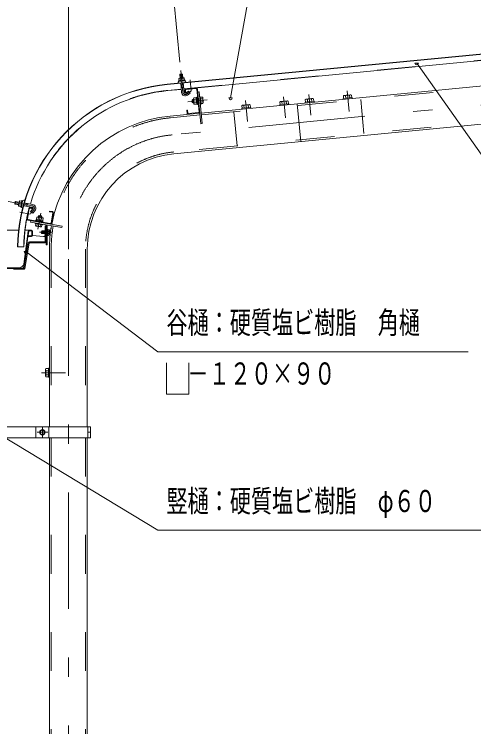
# Model space of a CAD drawing. Units: millimetres, scale not verified. Extents: x -31547 to 31550, y -14700 to 14700.
# Drawn here: x 21507 to 25293, y 5408 to 11276 of the extents above; entities that cross this region are included whole.
import ezdxf
from ezdxf.enums import TextEntityAlignment as Align

# ---------------------------------------------------------------- set-up
doc = ezdxf.new("R2010")
doc.units = ezdxf.units.MM
doc.header["$LTSCALE"] = 80
doc.linetypes.add('USER2', pattern=[10, 4, -6])
doc.linetypes.add('USER3', pattern=[24, 12, -5, 2, -5])
for name, color, linetype, lineweight in [('0-6_2-02BOLD', 7, 'Continuous', 18), ('0-7_2-12HIDDEN', 3, 'USER2', 18), ('0-8_2-22CENTER', 3, 'USER3', 18), ('0-9_2-42THIN', 4, 'Continuous', 18), ('0-A_2-52DIM', 3, 'Continuous', 18)]:
    doc.layers.add(name, color=color, linetype=linetype, lineweight=lineweight)
doc.styles.add('ＭＳ ゴシック', font='')
doc.styles.get('ＭＳ ゴシック').set_extended_font_data('MS Gothic')

msp = doc.modelspace()

# ---------------------------------------------------------------- linework, layer by layer
at = {"layer": '0-6_2-02BOLD'}
for p, q in [((22766.64, 10698.56), (28259.7, 11227.48)), ((28201.69, 11220.14), (22766.82, 10696.82)), ((22904.07, 10659.04), (25408.98, 10900.24)), ((22892.31, 10781.11), (22871.41, 10779.1)), ((22873.67, 10746.56), (22875.4, 10728.71)), ((22898.02, 10730.89), (22896.3, 10748.73)), ((22878.3, 10707.55), (22885.7, 10630.68)), ((22906.61, 10632.69), (22899.21, 10709.56)), ((25561.5, 10703.95), (23046.82, 10461.82)), ((22883.16, 10657.03), (22771.68, 10646.3)), ((22881.92, 10669.97), (22902.82, 10671.99)), ((23004.94, 10663.13), (22922.72, 10655.21)), ((22933.28, 10609.01), (22955.5, 10624.85)), ((23029.03, 10471.35), (23011.05, 10658.09)), ((23030.05, 10636.01), (23018.91, 10634.94)), ((22976.7, 10573.03), (22983.66, 10573.7)), ((22986.17, 10573.07), (23006.38, 10575.02)), ((23006.97, 10568.91), (23014.62, 10562.62)), ((23041.23, 10578.37), (23057.96, 10579.98)), ((23923.73, 10553.29), (23921.68, 10574.53)), ((23955.87, 10577.82), (23957.92, 10556.58)), ((23972.97, 10579.46), (23975.02, 10558.23)), ((24237.31, 10583.48), (24235.26, 10604.72)), ((24269.46, 10608.01), (24271.5, 10586.77)), ((24286.55, 10609.66), (24288.6, 10588.42)), ((24290.98, 10588.65), (24291.65, 10581.68)), ((23008.9, 10548.87), (22988.69, 10546.92)), ((23007.65, 10561.94), (23015.29, 10555.64)), ((23045.34, 10535.68), (23039.77, 10535.15)), ((23060.48, 10553.84), (23043.75, 10552.22)), ((23061.75, 10540.76), (23045.01, 10539.15)), ((23401.14, 10502.97), (23399.09, 10524.21)), ((23433.29, 10527.5), (23435.34, 10506.26)), ((23452.43, 10507.91), (23450.39, 10529.15)), ((23712.64, 10554.4), (23714.69, 10533.17)), ((23748.88, 10536.45), (23746.84, 10557.69)), ((23836.97, 10537.9), (23866.87, 10227.49)), ((23977.4, 10558.46), (23978.07, 10551.49)), ((23035.68, 10460.74), (22791.81, 10437.26)), ((22941.77, 10457.33), (23023.99, 10465.25)), ((23381.65, 10501.09), (23382.32, 10494.12)), ((21517.44, 9732.52), (21547.8, 9727.16)), ((21563.4, 9702.21), (21545.73, 9705.32)), ((21549.69, 9727.7), (21567.34, 9724.59)), ((21653.88, 9685.8), (21583.24, 9698.25)), ((21589.66, 9721.11), (21657.98, 9709.06)), ((21609.82, 9693.57), (21613.91, 9716.84)), ((21614.65, 9591.69), (21628.91, 9672.5)), ((21635.48, 9677.58), (21658.92, 9673.45)), ((21810.42, 9557.17), (21824.77, 9638.52)), ((21830.3, 9637.54), (21815.94, 9556.2)), ((21803.94, 9552.63), (21619.18, 9585.21)), ((21705.9, 9603.34), (21702.38, 9583.34)), ((21708.42, 9582.28), (21714.09, 9574.16)), ((21720.99, 9572.95), (21715.31, 9581.06)), ((21728.24, 9578.78), (21731.77, 9598.78)), ((21742.19, 9576.32), (21740.98, 9569.42)), ((21743.39, 9568.99), (21742.42, 9563.48)), ((21679.93, 9551.75), (21680.9, 9557.27)), ((21696.3, 9548.87), (21693.37, 9532.31)), ((21719.24, 9527.75), (21722.17, 9544.31)), ((21735.1, 9542.02), (21732.18, 9525.47)), ((21206.77, 9497.82), (21542.91, 9497.82)), ((21584.29, 9218.44), (21620.57, 9490.22)), ((21595.77, 9497.82), (21647.84, 9497.82)), ((21625.78, 9489.53), (21621.11, 9454.53)), ((21624.57, 9450.57), (21647.84, 9450.57)), ((21647.84, 9492.57), (21629.25, 9492.57)), ((21651.34, 9489.07), (21651.34, 9454.07)), ((21656.52, 9452.98), (21748.54, 9444.7)), ((21656.59, 9454.07), (21656.59, 9489.07)), ((21762.29, 9490.82), (21734.99, 9490.82)), ((21734.99, 9469.82), (21762.29, 9469.82)), ((21796.22, 9490.42), (21783.99, 9490.42)), ((21783.99, 9470.21), (21796.22, 9470.21)), ((21585.09, 9184.26), (21621.86, 9392.77)), ((21619.47, 9442.28), (21586.86, 9198)), ((21629.78, 9391.37), (21593.02, 9182.87)), ((21647.84, 9445.32), (21622.94, 9445.32)), ((21760.54, 9400.87), (21631.51, 9400.87)), ((21631.51, 9392.82), (21760.54, 9392.82)), ((21586.52, 9358.78), (21534.02, 9358.78)), ((21796.42, 9341.41), (21796.42, 7878.4)), ((22108.27, 7878.4), (22108.27, 9341.41)), ((21166.31, 9182.82), (21583.37, 9182.82)), ((21549.6, 9188.07), (21200.07, 9188.07)), ((21583.37, 9174.77), (21500.84, 9174.77)), ((21768.08, 8340.08), (21789.41, 8340.08)), ((21789.41, 8305.73), (21768.08, 8305.73)), ((21685.81, 7878.4), (21685.81, 7787.41)), ((21790.8, 7878.4), (21790.8, 7787.41)), ((22113.85, 7787.41), (22113.85, 7878.4)), ((22113.85, 7832.91), (22135.2, 7832.91)), ((21796.42, 7787.41), (21796.42, -532.1))]:
    msp.add_line(p, q, dxfattribs=at)
for points in [[(22821.7, 10126.85), (28145.78, 10639.49), (28115.89, 10949.91), (28098.47, 10948.23)], [(22864.08, 10727.63), (22862.36, 10745.47), (22865.23, 10747.51), (22904.42, 10751.29), (22907.61, 10749.83), (22909.34, 10731.98)], [(22895.27, 10750.41), (22892.31, 10781.11), (22890.4, 10782.69), (22872.99, 10781.01), (22871.41, 10779.1), (22874.37, 10748.4)], [(22917.68, 10649.1), (22919.96, 10625.41), (22914.39, 10624.87), (22912.11, 10648.56)], [(22955.5, 10624.85), (22943.3, 10641.94), (22921.09, 10626.11)], [(23016.63, 10658.63), (23044.07, 10373.65), (23055.21, 10374.72), (23030.05, 10636.01)], [(22986.35, 10545.83), (22979.38, 10545.16), (22973.65, 10549.88), (22971.97, 10567.3), (22976.7, 10573.03), (22979.38, 10545.16)], [(23005.13, 10588.1), (22984.91, 10586.15), (22982.89, 10581.71), (22987.11, 10537.81), (22989.95, 10533.85), (23010.17, 10535.79)], [(23017.24, 10535.44), (23010.27, 10534.77), (23005.03, 10589.12), (23012, 10589.79)], [(23017.34, 10592.76), (23011.76, 10592.23), (23017.47, 10533), (23023.04, 10533.53)], [(23045.34, 10535.68), (23039.63, 10594.91), (23034.06, 10594.38)], [(23039.97, 10591.45), (23056.71, 10593.06), (23059.53, 10589.09), (23063.76, 10545.19), (23061.75, 10540.76)], [(23906.62, 10551.64), (23904.58, 10572.88), (23909.73, 10576.55), (23967.22, 10582.09), (23972.97, 10579.46)], [(24290.98, 10588.65), (24217.82, 10581.6), (24218.49, 10574.63)], [(24220.21, 10581.83), (24218.16, 10603.07), (24223.31, 10606.74), (24280.8, 10612.28), (24286.55, 10609.66)], [(23381.65, 10501.09), (23454.82, 10508.14), (23455.48, 10501.17)], [(23450.39, 10529.15), (23444.63, 10531.77), (23387.14, 10526.23), (23382, 10522.56), (23384.04, 10501.32)], [(23769.04, 10531.36), (23768.37, 10538.33), (23695.21, 10531.28), (23695.87, 10524.32)], [(23697.59, 10531.51), (23695.55, 10552.76), (23700.7, 10556.43), (23758.18, 10561.96), (23763.94, 10559.34), (23765.98, 10538.1)], [(23977.4, 10558.46), (23904.24, 10551.41), (23904.91, 10544.44)], [(22930.08, 10461.83), (22927.81, 10485.51), (22933.39, 10486.05), (22935.67, 10462.37)], [(21544.16, 9706.48), (21513.78, 9711.84), (21512.36, 9713.87), (21515.4, 9731.1), (21517.44, 9732.52), (21513.78, 9711.84)], [(21569.32, 9735.79), (21551.66, 9738.9), (21549.4, 9736.21), (21542.56, 9697.43), (21543.76, 9694.13), (21561.42, 9691.01)], [(21658.91, 9673.45), (21659.89, 9678.97), (21636.45, 9683.1)], [(21658.55, 9672.98), (21641, 9652.08), (21659.1, 9636.89), (21676.65, 9657.79)], [(21820.23, 9645.01), (21796.79, 9649.14), (21797.77, 9654.65), (21821.2, 9650.52)], [(21618.21, 9579.69), (21901.48, 9529.75), (21899.54, 9518.71), (21641.27, 9564.25), (21643.22, 9575.28)], [(21743.39, 9568.99), (21684.8, 9579.33), (21683.82, 9573.81)], [(21687.21, 9578.9), (21688.43, 9585.8), (21742.19, 9576.32)], [(21689.44, 9585.62), (21692.96, 9605.63), (21697.54, 9607.29), (21740.98, 9599.63), (21744.71, 9596.5), (21741.18, 9576.5)], [(21733.04, 9601.04), (21734.26, 9607.92), (21706.69, 9612.78), (21705.48, 9605.89)], [(21706.69, 9612.78), (21712.77, 9617.05), (21730, 9614), (21734.26, 9607.92)], [(21679.93, 9551.75), (21738.53, 9541.42), (21739.5, 9546.94)], [(21732.18, 9525.47), (21727.6, 9523.8), (21684.18, 9531.46), (21680.44, 9534.59), (21683.37, 9551.15)], [(21770.34, 9532.82), (21762.29, 9532.82), (21762.29, 9402.62)], [(21770.34, 9541.49), (21770.34, 9375.32), (21778.39, 9375.32), (21778.39, 9540.08)], [(21778.39, 9458.44), (21783.99, 9458.44), (21783.99, 9502.19), (21778.39, 9502.19)], [(21783.99, 9500.53), (21796.22, 9500.53), (21797.99, 9497.47), (21797.99, 9463.17), (21796.22, 9460.11), (21783.99, 9460.11)], [(21789.41, 8357.26), (21768.08, 8357.26), (21764.91, 8351.78), (21764.91, 8294.03), (21768.08, 8288.55), (21789.41, 8288.55)], [(21796.42, 8286.15), (21789.41, 8286.15), (21789.41, 8359.65), (21796.42, 8359.65)], [(20893.61, 7878.4), (22135.2, 7878.4), (22135.2, 7787.41), (20893.61, 7787.41)], [(21796.41, -532.1), (22108.27, -532.1), (22108.27, 7787.41)]]:
    msp.add_lwpolyline(points, dxfattribs=at)
for points in [[(22914.58, 10732.49), (22915.11, 10726.92), (22859.38, 10721.54), (22858.84, 10727.12)], [(21560.51, 9685.82), (21570.23, 9740.97), (21575.74, 9739.99), (21566.02, 9684.85)], [(21734.99, 9469.82), (21734.99, 9490.82), (21731.49, 9487.32), (21731.49, 9473.32)], [(21721.24, 7822.81), (21721.24, 7843.01), (21738.74, 7853.12), (21756.25, 7843.01), (21756.25, 7822.81), (21738.74, 7812.69)]]:
    msp.add_lwpolyline(points, close=True, dxfattribs=at)
for radius in [21.88, 17.15]:
    msp.add_circle((21738.74, 7832.91), radius, dxfattribs=at)
for centre, radius, start, end in [((22868.81, 10737.75), 10.06, 61.11575, 121.11575), ((22888.43, 10711.96), 37.62, 77.91205, 113.08797), ((22902.75, 10741.02), 10.06, 69.88426, 129.88426), ((22897.33, 9341.41), 1363.42, 95.5, 179.26999), ((22897.33, 9341.41), 1361.67, 95.49997, 179.26906), ((22863.53, 10714.91), 7, 95.49939, 275.49939), ((22912.3, 10719.61), 7, 275.5002, 95.5002), ((22897.33, 9341.41), 1310.92, 95.5, 163.56755), ((22915.75, 10633.58), 30.18, 185.5, 305.5), ((22915.75, 10633.58), 9.19, 185.5, 305.5), ((22923.25, 10649.63), 11.2, 95.49878, 185.49857), ((22923.25, 10649.63), 5.6, 95.49878, 185.4908), ((23005.47, 10657.56), 11.2, 5.5027, 95.5027), ((23005.47, 10657.56), 5.6, 5.5027, 95.5027), ((22993.13, 10580.34), 10.07, 185.50095, 226.22777), ((23021.45, 10563.27), 36.61, 164.47554, 206.52635), ((23049.73, 10585.79), 10.07, 324.77412, 5.50095), ((23025.21, 10563.63), 36.61, 344.47554, 26.52635), ((23914.09, 10563.66), 13.24, 55.07169, 95.5), ((23943.09, 10531.31), 48.23, 74.6357, 116.3643), ((23965.39, 10568.61), 13.24, 95.5, 135.93115), ((24227.68, 10593.86), 13.24, 55.07169, 95.5), ((24256.68, 10561.5), 48.23, 74.6357, 116.3643), ((24278.97, 10598.8), 13.24, 95.5, 135.93115), ((22996.91, 10541.12), 10.07, 144.77412, 185.50095), ((23053.52, 10546.56), 10.07, 5.50095, 46.22777), ((23391.51, 10513.35), 13.24, 55.07169, 95.5), ((23420.51, 10481), 48.23, 74.6357, 116.3643), ((23442.81, 10518.29), 13.24, 95.5, 135.93115), ((23705.07, 10543.54), 13.24, 55.07169, 95.5), ((23734.06, 10511.19), 48.23, 74.6357, 116.3643), ((23756.35, 10548.48), 13.24, 95.5, 135.93115), ((22941.24, 10462.9), 11.2, 185.49792, 275.50047), ((22941.24, 10462.9), 5.6, 185.4908, 275.50047), ((23023.46, 10470.82), 5.6, 275.51155, 5.5027), ((23023.46, 10470.82), 11.2, 275.51155, 5.5027), ((22897.33, 9341.41), 1100.92, 95.49995, 169.34674), ((22897.33, 9341.41), 789.08, 95.49997, 180), ((21583.34, 9735.1), 8.33, 349.98529, 169.98529), ((21552.93, 9698.28), 10.06, 135.60825, 195.60825), ((21583.03, 9710.28), 37.62, 152.40454, 187.58046), ((21558.85, 9731.86), 10.06, 144.37675, 204.37675), ((21572.43, 9687.27), 5.89, 169.99226, 349.99226), ((22897.33, 9341.41), 1310.92, 164.60568, 179.24075), ((21634.5, 9672.07), 11.2, 79.99802, 104.65372), ((21652.52, 9678.04), 7.88, 319.99751, 79.99751), ((21652.52, 9678.04), 31.5, 319.99908, 80.00153), ((21634.5, 9672.07), 5.6, 79.99323, 165.32008), ((21819.26, 9639.49), 5.6, 349.99348, 79.99348), ((21819.26, 9639.49), 11.2, 349.99789, 79.99687), ((21620.15, 9590.72), 11.2, 199.62607, 259.99783), ((21620.15, 9590.72), 5.6, 169.99348, 259.99348), ((21698.11, 9596.97), 10.07, 39.27045, 79.99727), ((21712.9, 9567.41), 36.61, 58.97464, 101.02545), ((21736.92, 9590.13), 10.07, 79.99727, 120.72409), ((21688.24, 9540.96), 10.07, 259.99727, 300.72409), ((21712.25, 9563.68), 36.61, 238.97464, 281.02545), ((21727.03, 9534.12), 10.07, 219.27045, 259.99727), ((22897.33, 9341.41), 1100.92, 169.9299, 180), ((21804.91, 9558.15), 11.2, 259.99789, 349.98904), ((21804.91, 9558.15), 5.6, 259.99348, 349.98463), ((22897.31, 9341.27), 1100.93, 169.92992, 172.2469), ((21629.25, 9489.07), 8.75, 90, 172.39801), ((21624.57, 9454.07), 3.5, 172.39842, 270), ((21629.25, 9489.07), 3.5, 90, 172.39581), ((21647.84, 9489.07), 8.75, 0, 90), ((21647.84, 9489.07), 3.5, 0, 90), ((21647.84, 9454.07), 3.5, 270, 0), ((21647.84, 9454.07), 8.75, 270, 0), ((21754.43, 9496.88), 52.5, 297.14731, 315.54256), ((21789.87, 9495.47), 8.11, 321.46858, 0), ((21768.2, 9480.32), 29.79, 340.1709, 19.83134), ((21789.88, 9465.16), 8.11, 0, 38.54625), ((21754.43, 9496.88), 52.5, 326.06525, 352.24725), ((21622.94, 9441.82), 3.5, 90, 172.39581), ((21631.51, 9391.07), 9.8, 90, 169.99991), ((21631.51, 9391.07), 1.75, 90, 169.99976), ((21754.43, 9496.88), 52.5, 263.55162, 278.60611), ((21760.54, 9402.62), 1.75, 270, 0), ((21760.54, 9402.62), 9.8, 270, 0), ((21549.6, 9223.07), 35, 270, 352.39714), ((21569.52, 9200.32), 17.5, 270, 352.39687), ((21583.37, 9184.57), 1.75, 270, 349.99976), ((21583.37, 9184.57), 9.8, 270, 350.00003), ((21813.14, 8322.9), 48.23, 159.13571, 200.86432), ((21778.16, 8348.67), 13.24, 180, 220.43117), ((21778.16, 8297.14), 13.24, 139.5717, 180)]:
    msp.add_arc(centre, radius, start, end, dxfattribs=at)
at = {"layer": '0-7_2-12HIDDEN'}
for p, q in [((22903.9, 10660.79), (25408.81, 10901.98)), ((23048.24, 10447.18), (25562.9, 10689.32)), ((22771.51, 10648.04), (22883, 10658.77)), ((28126.95, 10652.44), (22820.29, 10141.48)), ((24360.97, 10573.58), (24388.04, 10292.43)), ((22793.22, 10422.63), (23037.09, 10446.11)), ((23315.8, 10472.95), (23342.87, 10191.8)), ((21811.12, 9341.41), (21811.12, 7878.4)), ((22093.57, 9341.41), (22093.57, 7878.4)), ((21811.12, 7787.41), (21811.12, -532.1)), ((22093.57, 7787.41), (22093.57, -532.1))]:
    msp.add_line(p, q, dxfattribs=at)
for radius, start, end in [(1312.67, 95.5, 163.57619), (1086.22, 95.49997, 169.33789), (803.77, 95.49997, 180), (1312.67, 164.6129, 179.24178), (1086.22, 169.92896, 180)]:
    msp.add_arc((22897.33, 9341.41), radius, start, end, dxfattribs=at)
at = {"layer": '0-8_2-22CENTER'}
for p, q in [((28217.93, 10803.08), (22806.75, 10282.06)), ((22878.79, 10812.01), (22896.16, 10631.69)), ((22956.59, 10734.42), (22965.51, 10641.75)), ((22960.65, 10641.43), (22927.18, 10617.56)), ((24248.7, 10644.36), (24265.14, 10473.64)), ((22937.97, 10555.23), (23096.49, 10570.5)), ((23428.97, 10393.13), (23412.53, 10563.84)), ((23726.08, 10594.03), (23742.53, 10423.32)), ((23951.56, 10443.44), (23935.12, 10614.16)), ((21457.02, 9732.5), (21655.93, 9697.43)), ((21638.89, 9629.36), (21551.67, 9644.74)), ((21667.59, 9665.39), (21641.17, 9633.89)), ((21725.08, 9636.47), (21702.09, 9506.06)), ((21713.99, 9480.32), (21815.49, 9480.32)), ((21792.39, 9455.82), (21756.34, 9455.82)), ((21952.33, -1302.1), (21952.33, 9341.41)), ((21729.91, 8322.9), (21929.41, 8322.9)), ((21738.74, 7876.65), (21738.74, 7789.16)), ((21782.49, 7832.91), (21694.98, 7832.91))]:
    msp.add_line(p, q, dxfattribs=at)
for centre, radius, start, end in [((22915.75, 10633.58), 19.69, 185.5, 305.5), ((22897.33, 9341.41), 945, 95.49997, 180), ((21652.52, 9678.04), 19.69, 320.00002, 79.99762)]:
    msp.add_arc(centre, radius, start, end, dxfattribs=at)
at = {"layer": '0-9_2-42THIN'}
for p, q in [((22876.11, 10748.56), (22872.99, 10781.01)), ((22890.4, 10782.69), (22893.52, 10750.24)), ((22880.04, 10707.71), (22883.66, 10670.14)), ((22901.08, 10671.82), (22897.46, 10709.39)), ((22883.66, 10670.14), (22882.55, 10663.47)), ((22903.45, 10665.49), (22901.08, 10671.82)), ((22984, 10570.21), (22973.54, 10569.2)), ((22975.56, 10548.3), (22986, 10549.31)), ((21512.36, 9713.86), (21544.46, 9708.2)), ((21547.5, 9725.43), (21515.4, 9731.1)), ((21589.07, 9719.05), (21613.54, 9714.74)), ((21613.54, 9714.73), (21621.75, 9715.45)), ((21710.75, 9615.63), (21708.92, 9605.28)), ((21729.61, 9601.64), (21731.42, 9611.98)), ((21732.19, 9488.02), (21762.29, 9488.02)), ((21762.29, 9472.62), (21732.19, 9472.62))]:
    msp.add_line(p, q, dxfattribs=at)
msp.add_lwpolyline([(21617.65, 9692.19), (21610.18, 9695.67), (21583.81, 9700.32)], dxfattribs=at)
at = {"layer": '0-A_2-52DIM'}
for p, q in [((21952.33, 12365.45), (21952.33, 9377.93)), ((21952.34, 9377.93), (21952.34, 12365.45)), ((22822.12, 11400.62), (22872.08, 10881.69)), ((24836.44, 10872.44), (24808.44, 10872.44)), ((23303.25, 10586.06), (23275.25, 10586.06)), ((21615.65, 9320.38), (21587.65, 9320.38))]:
    msp.add_line(p, q, dxfattribs=at)
for points in [[(23289.25, 10586.06), (23824.84, 13565.9), (26414.84, 13565.9)], [(24822.44, 10872.44), (25784.83, 9512.9), (29424.83, 9512.9)], [(25245.2, 8496.09), (22690.19, 8496.09), (21601.65, 9320.38)], [(22760.19, 8403.61), (22760.19, 8146.09), (22944.49, 8146.09), (22944.49, 8403.61)], [(20858.79, 8133), (22690.19, 7026.09), (25490.2, 7026.09)]]:
    msp.add_lwpolyline(points, dxfattribs=at)
for centre in [(24822.44, 10872.44), (23289.25, 10586.06), (21601.65, 9320.38)]:
    msp.add_arc(centre, 14, 180, 0, dxfattribs=at)

# ---------------------------------------------------------------- texts
at = {"layer": '0-A_2-52DIM', "color": 7, "style": 'ＭＳ ゴシック', "width": 0.7}
for s, p in [('谷樋：硬質塩ビ樹脂\u3000角樋', (22760.2, 8590.97)), ('\u3000－１２０×９０', (22760.19, 8170.96)), ('竪樋：硬質塩ビ樹脂\u3000φ６０', (22760.19, 7120.97))]:
    msp.add_text(s, height=182.3, dxfattribs=at).set_placement(p, align=Align.BOTTOM_LEFT)

doc.saveas('drawing.dxf')
